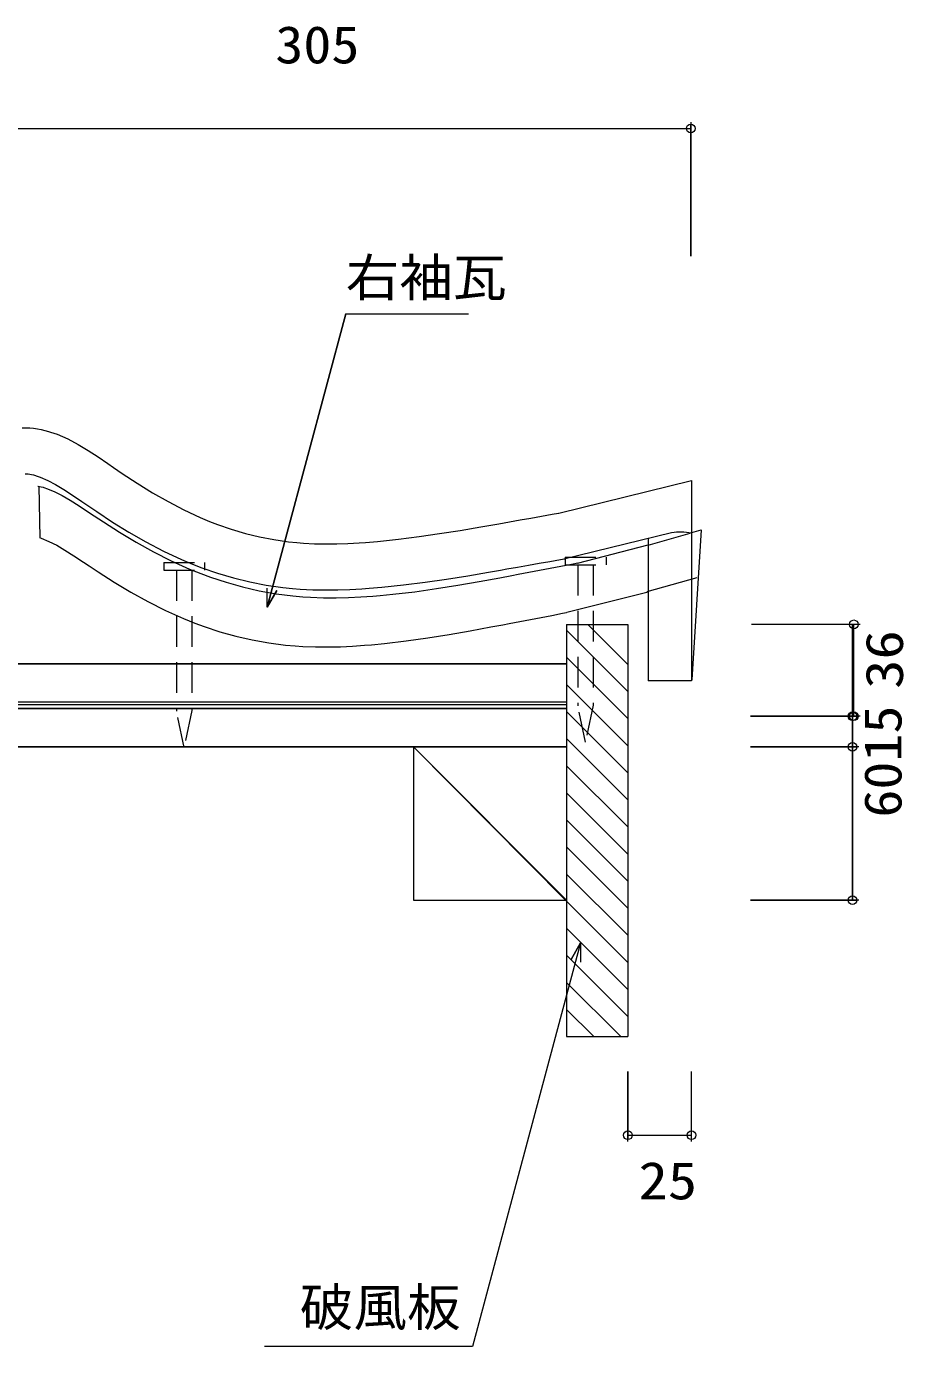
# Model space of a CAD drawing. Units: millimetres, scale not verified. Extents: x -486 to 491, y -253 to 277.
# Drawn here: x 147 to 491, y -240 to 277 of the extents above; entities that cross this region are included whole.
import ezdxf
from ezdxf.enums import TextEntityAlignment as Align

# ---------------------------------------------------------------- set-up
doc = ezdxf.new("R2010")
doc.units = ezdxf.units.MM
doc.header["$LTSCALE"] = 10
doc.linetypes.add('DASHED1', pattern=[1.8, 1.2, -0.6])
doc.linetypes.add('DASHED3', pattern=[4, 3, -1])
doc.layers.add('0-0_LAYER001', color=4, linetype='Continuous', lineweight=18)
doc.layers.add('0-1_LAYER004', color=7, linetype='Continuous', lineweight=18)
doc.styles.add('ＭＳ ゴシック', font='')
doc.styles.get('ＭＳ ゴシック').set_extended_font_data('MS Gothic')

msp = doc.modelspace()

# ---------------------------------------------------------------- linework, layer by layer
at = {"layer": '0-0_LAYER001', "color": 2}
for p, q in [((407.46, 239.77), (407.46, 187.27)), ((102.46, 237.27), (407.46, 237.27)), ((382.9, 27.44), (367.21, 43.14)), ((473.82, 43.14), (431.32, 43.14)), ((471.32, 7.14), (471.32, 43.14)), ((382.9, 16.84), (358.9, 40.84)), ((382.9, 6.23), (358.9, 30.23)), ((382.9, -4.38), (358.9, 19.62)), ((358.9, 10.14), (-486.32, 10.14)), ((382.9, -14.98), (358.9, 9.02)), ((473.32, 7.14), (430.82, 7.14)), ((473.82, 7.14), (431.32, 7.14)), ((470.82, 7.14), (470.82, -4.86)), ((382.9, -25.59), (358.9, -1.59)), ((473.32, -4.86), (430.82, -4.86)), ((470.82, -4.86), (470.82, -64.86)), ((382.9, -36.2), (358.9, -12.2)), ((382.9, -46.8), (358.9, -22.8)), ((382.9, -57.41), (358.9, -33.41)), ((382.9, -68.02), (358.9, -44.02)), ((382.9, -78.62), (358.9, -54.62)), ((382.9, -89.23), (358.9, -65.23)), ((473.32, -64.86), (430.82, -64.86)), ((382.9, -99.84), (358.9, -75.84)), ((382.9, -110.44), (358.9, -86.44)), ((380.12, -118.26), (358.9, -97.05)), ((369.51, -118.26), (358.9, -107.66)), ((382.9, -159.42), (382.9, -131.92)), ((407.81, -159.42), (407.81, -131.92)), ((382.9, -156.92), (407.81, -156.92))]:
    msp.add_line(p, q, dxfattribs=at)
at = {"layer": '0-0_LAYER001'}
for p, q in [((355.84, 86.72), (407.81, 99.43)), ((407.81, 99.43), (407.81, 21.05)), ((151.96, 97.27), (152, 97.26)), ((152, 97.26), (152.58, 97.16)), ((152.32, 97.18), (152.67, 77.01)), ((152.58, 97.16), (153.24, 97.01)), ((153.24, 97.01), (154.04, 96.81)), ((154.04, 96.81), (154.22, 96.75)), ((154.22, 96.75), (155.7, 96.26)), ((155.7, 96.26), (158.56, 95.06)), ((158.56, 95.06), (161.47, 93.58)), ((161.47, 93.58), (164.63, 91.74)), ((164.63, 91.74), (168.06, 89.56)), ((168.06, 89.56), (171.75, 87.12)), ((171.75, 87.12), (174.02, 85.61)), ((174.02, 85.61), (177.63, 83.23)), ((177.63, 83.23), (183.92, 79.24)), ((183.92, 79.24), (190.43, 75.32)), ((399.96, 78.98), (357.84, 68.68)), ((390.83, 74.13), (407.27, 78.82)), ((152.51, 77.14), (153.27, 76.88)), ((153.27, 76.88), (156.27, 75.63)), ((156.27, 75.63), (159.3, 74.09)), ((159.3, 74.09), (162.54, 72.2)), ((190.43, 75.32), (197.17, 71.56)), ((363.1, 67.07), (390.81, 74.33)), ((390.81, 76.69), (390.81, 21.05)), ((162.54, 72.2), (166.02, 69.99)), ((166.02, 69.99), (169.73, 67.54)), ((169.73, 67.54), (172, 66.02)), ((197.17, 71.56), (204.16, 68.02)), ((204.16, 68.02), (211.31, 64.79)), ((360.81, 66.75), (363.23, 67.22)), ((172, 66.02), (175.58, 63.67)), ((175.58, 63.67), (181.84, 59.69)), ((211.31, 64.79), (215.72, 63.01)), ((215.72, 63.01), (219.45, 61.64)), ((332.76, 61.39), (337.48, 62.27)), ((337.48, 62.27), (339.92, 62.74)), ((339.92, 62.74), (344.1, 63.53)), ((344.1, 63.53), (348.29, 64.33)), ((348.29, 64.33), (352.47, 65.14)), ((352.47, 65.14), (356.64, 65.94)), ((356.64, 65.94), (360.81, 66.75)), ((181.84, 59.69), (188.31, 55.8)), ((219.45, 61.64), (225.67, 59.59)), ((225.67, 59.59), (232.08, 57.81)), ((232.08, 57.81), (238.59, 56.32)), ((299.46, 55.92), (307.95, 57.12)), ((307.95, 57.12), (316.32, 58.45)), ((316.32, 58.45), (324.6, 59.89)), ((324.6, 59.89), (332.76, 61.39)), ((390.4, 55.98), (410.04, 61.53)), ((188.31, 55.8), (194.98, 52.08)), ((194.98, 52.08), (201.89, 48.57)), ((238.59, 56.32), (245.17, 55.14)), ((245.17, 55.14), (251.71, 54.29)), ((251.71, 54.29), (255.65, 53.93)), ((255.65, 53.93), (258.7, 53.73)), ((258.7, 53.73), (263.67, 53.54)), ((263.67, 53.54), (268.64, 53.51)), ((268.64, 53.51), (273.54, 53.63)), ((273.54, 53.63), (278.37, 53.86)), ((278.37, 53.86), (283.08, 54.19)), ((283.08, 54.19), (285.88, 54.42)), ((285.88, 54.42), (290.93, 54.91)), ((290.93, 54.91), (299.46, 55.92)), ((390.81, 55.77), (358.94, 47.77)), ((201.89, 48.57), (208.97, 45.38)), ((348.96, 45.85), (353.14, 46.66)), ((353.14, 46.66), (357.3, 47.46)), ((357.3, 47.46), (358.91, 47.77)), ((208.97, 45.38), (213.32, 43.63)), ((213.32, 43.63), (216.98, 42.27)), ((216.98, 42.27), (223.12, 40.26)), ((321.12, 40.61), (329.27, 42.1)), ((329.27, 42.1), (333.98, 42.99)), ((333.98, 42.99), (336.42, 43.45)), ((336.42, 43.45), (340.6, 44.25)), ((340.6, 44.25), (344.78, 45.05)), ((344.78, 45.05), (348.96, 45.85)), ((223.12, 40.26), (229.45, 38.5)), ((229.45, 38.5), (235.86, 37.03)), ((235.86, 37.03), (242.35, 35.87)), ((287.59, 35.65), (296.08, 36.65)), ((296.08, 36.65), (304.52, 37.84)), ((304.52, 37.84), (312.87, 39.18)), ((312.87, 39.18), (321.12, 40.61)), ((242.35, 35.87), (248.8, 35.03)), ((248.8, 35.03), (252.67, 34.68)), ((252.67, 34.68), (255.68, 34.48)), ((255.68, 34.48), (260.58, 34.29)), ((260.58, 34.29), (265.5, 34.27)), ((265.5, 34.27), (270.34, 34.38)), ((270.34, 34.38), (275.12, 34.61)), ((275.12, 34.61), (279.8, 34.93)), ((279.8, 34.93), (282.57, 35.16)), ((282.57, 35.16), (287.59, 35.65)), ((407.81, 21.05), (390.81, 21.05))]:
    msp.add_line(p, q, dxfattribs=at)
at = {"layer": '0-0_LAYER001', "color": 2, "linetype": 'DASHED1'}
for p, q in [((206.18, 64.31), (206.18, 9.16)), ((212.18, 64.31), (212.18, 9.41)), ((363.33, 66.44), (363.33, 11.29)), ((369.33, 66.44), (369.33, 11.54)), ((366.28, -2.97), (363.33, 11.29)), ((369.33, 11.54), (366.28, -2.97)), ((209.13, -5.1), (206.18, 9.16)), ((212.18, 9.41), (209.13, -5.1))]:
    msp.add_line(p, q, dxfattribs=at)
at = {"layer": '0-0_LAYER001', "color": 3}
msp.add_line((358.9, 43.14), (382.9, 43.14), dxfattribs=at)
at = {"layer": '0-0_LAYER001', "color": 2, "linetype": 'DASHED3'}
msp.add_line((358.9, 11.64), (-486.32, 11.64), dxfattribs=at)
at = {"layer": '0-0_LAYER001'}
for points in [[(145.77, 120.07), (147.93, 120.1), (148.78, 120.06), (150.25, 119.93), (151.72, 119.72), (153.18, 119.44), (154.63, 119.1), (156.07, 118.71), (156.89, 118.45), (159.42, 117.57), (163.62, 115.75), (167.69, 113.61), (171.64, 111.23), (175.51, 108.69), (179.35, 106.07), (181.57, 104.55), (184.96, 102.25), (190.86, 98.38), (196.83, 94.68), (202.9, 91.18), (209.08, 87.94), (215.41, 84.97), (219.15, 83.41), (222.24, 82.22), (227.65, 80.36), (233.15, 78.74), (238.72, 77.39)], [(146.96, 102.09), (147.64, 102.1), (147.56, 102.1), (148.18, 102.04), (148.77, 101.96), (149.44, 101.83), (150.18, 101.66), (151.03, 101.42), (151.28, 101.35), (152.86, 100.8), (155.84, 99.5), (158.84, 97.92), (162.06, 95.98), (165.51, 93.73), (169.18, 91.22), (171.43, 89.68), (174.98, 87.27), (181.18, 83.2), (187.59, 79.23), (194.22, 75.41), (201.08, 71.81), (208.11, 68.52), (212.43, 66.7), (216.07, 65.3), (222.19, 63.2), (228.49, 61.35), (234.88, 59.8)], [(238.72, 77.39), (244.35, 76.3), (250.02, 75.48), (253.32, 75.13), (255.85, 74.93), (260.2, 74.7), (264.57, 74.62), (268.93, 74.66), (273.3, 74.81), (277.66, 75.05), (280.19, 75.22), (284.91, 75.62), (293.03, 76.46), (301.12, 77.49), (309.2, 78.66), (317.26, 79.94), (325.31, 81.3), (329.98, 82.12), (332.4, 82.54), (336.58, 83.28), (340.76, 84.01), (344.94, 84.76), (349.11, 85.5), (353.29, 86.25), (355.71, 86.68)], [(407.91, 79.04), (411.54, 80.1), (407.91, 21.4)], [(234.88, 59.8), (241.35, 58.54), (247.79, 57.61), (251.66, 57.21), (254.66, 56.97), (259.56, 56.71), (264.47, 56.62), (269.32, 56.66), (274.1, 56.82), (278.79, 57.08), (281.56, 57.28), (286.58, 57.69), (295.09, 58.58), (303.55, 59.65), (311.91, 60.86), (320.18, 62.18), (328.35, 63.56), (333.07, 64.38), (335.52, 64.81), (339.71, 65.55), (343.91, 66.29), (348.09, 67.04), (352.28, 67.78), (356.46, 68.53), (358.07, 68.82)]]:
    msp.add_lwpolyline(points, dxfattribs=at)
at = {"layer": '0-0_LAYER001', "color": 2, "linetype": 'DASHED1'}
for points in [[(201.18, 67.31), (217.18, 67.31), (217.18, 64.31)], [(201.18, 67.31), (201.18, 64.31), (217.18, 64.31)], [(358.33, 69.44), (374.33, 69.44), (374.33, 66.44)], [(358.33, 69.44), (358.33, 66.44), (374.33, 66.44)]]:
    msp.add_lwpolyline(points, dxfattribs=at)
at = {"layer": '0-0_LAYER001', "color": 2}
for centre in [(407.46, 237.27), (471.32, 43.14), (470.82, 7.14), (471.32, 7.14), (470.82, -4.86), (470.82, -4.86), (470.82, -64.86), (382.9, -156.92), (407.81, -156.92)]:
    msp.add_circle(centre, 1.7, dxfattribs=at)
at = {"layer": '0-0_LAYER001'}
msp.add_arc((403.43, 58.16), 21.11, 78.2823, 99.4602, dxfattribs=at)
at = {"layer": '0-1_LAYER004'}
for p, q in [((407.46, 235.57), (407.46, 238.97)), ((-427.54, 237.27), (407.46, 237.27)), ((407.46, 187.27), (407.46, 237.27)), ((272.43, 164.67), (320.43, 164.67)), ((241.67, 49.86), (241.67, 57.36)), ((473.02, 43.14), (431.32, 43.14)), ((470.82, -64.86), (470.82, 43.14)), ((-486.32, 27.62), (358.9, 27.62)), ((358.9, 12.62), (-486.32, 12.62)), ((358.9, 11.64), (-486.32, 11.64)), ((-486.32, 10.14), (358.9, 10.14)), ((430.82, 7.14), (472.52, 7.14)), ((-486.32, -4.86), (358.9, -4.86)), ((298.9, -4.86), (358.9, -65.23)), ((430.82, -4.86), (472.52, -4.86)), ((430.82, -64.86), (472.52, -64.86)), ((364.36, -81.58), (322, -239.67)), ((364.36, -81.58), (360.61, -88.07)), ((364.36, -81.58), (364.36, -89.08)), ((382.9, -131.92), (382.9, -158.62)), ((407.81, -159.42), (407.81, -131.92)), ((382.9, -156.92), (407.81, -156.92)), ((322, -239.67), (240.66, -239.67))]:
    msp.add_line(p, q, dxfattribs=at)
at = {"layer": '0-1_LAYER004', "color": 3}
for p, q in [((358.9, 43.14), (358.9, -118.26)), ((382.9, 43.14), (382.9, -118.26)), ((358.9, -118.26), (382.9, -118.26))]:
    msp.add_line(p, q, dxfattribs=at)
at = {"layer": '0-1_LAYER004', "color": 2}
for p, q in [((358.9, 27.62), (-486.32, 27.62)), ((358.9, 12.62), (-486.32, 12.62)), ((358.9, -4.86), (-486.32, -4.86)), ((298.9, -4.86), (358.9, -64.86))]:
    msp.add_line(p, q, dxfattribs=at)
for points in [[(241.67, 49.86), (272.43, 164.67), (320.43, 164.67)], [(245.42, 56.36), (241.67, 49.86), (241.67, 57.36)], [(358.9, -4.86), (298.9, -4.86), (298.9, -64.86), (358.9, -64.86)], [(364.36, -81.58), (322, -239.67), (240.66, -239.67)], [(360.61, -88.07), (364.36, -81.58), (364.36, -89.08)]]:
    msp.add_lwpolyline(points, dxfattribs=at)
at = {"layer": '0-1_LAYER004'}
for points in [[(272.43, 164.67), (241.67, 49.86), (245.42, 56.36)], [(298.9, -4.86), (298.9, -64.86), (358.9, -64.86)]]:
    msp.add_lwpolyline(points, dxfattribs=at)

# ---------------------------------------------------------------- texts
at = {"layer": '0-0_LAYER001', "color": 7, "style": 'ＭＳ ゴシック'}
for s, width, p in [('305', 1.1, (244.87, 258.39)), ('25', 1.15, (387.04, -186.41))]:
    msp.add_text(s, height=14.66, dxfattribs=dict(at, width=width)).set_placement(p, align=Align.BOTTOM_LEFT)
for s, width, p in [('36', 1.15, (494.95, 17.89)), ('6015', 1.1, (494.37, -32.53))]:
    msp.add_text(s, height=14.66, rotation=90, dxfattribs=dict(at, width=width)).set_placement(p, align=Align.BOTTOM_LEFT)
at = {"layer": '0-1_LAYER004', "style": 'ＭＳ ゴシック', "width": 1.05}
for s, p in [('右袖瓦', (272.43, 167.17)), ('破風板\u3000', (254.46, -236.01))]:
    msp.add_text(s, height=14.66, dxfattribs=at).set_placement(p, align=Align.BOTTOM_LEFT)

doc.saveas('drawing.dxf')
